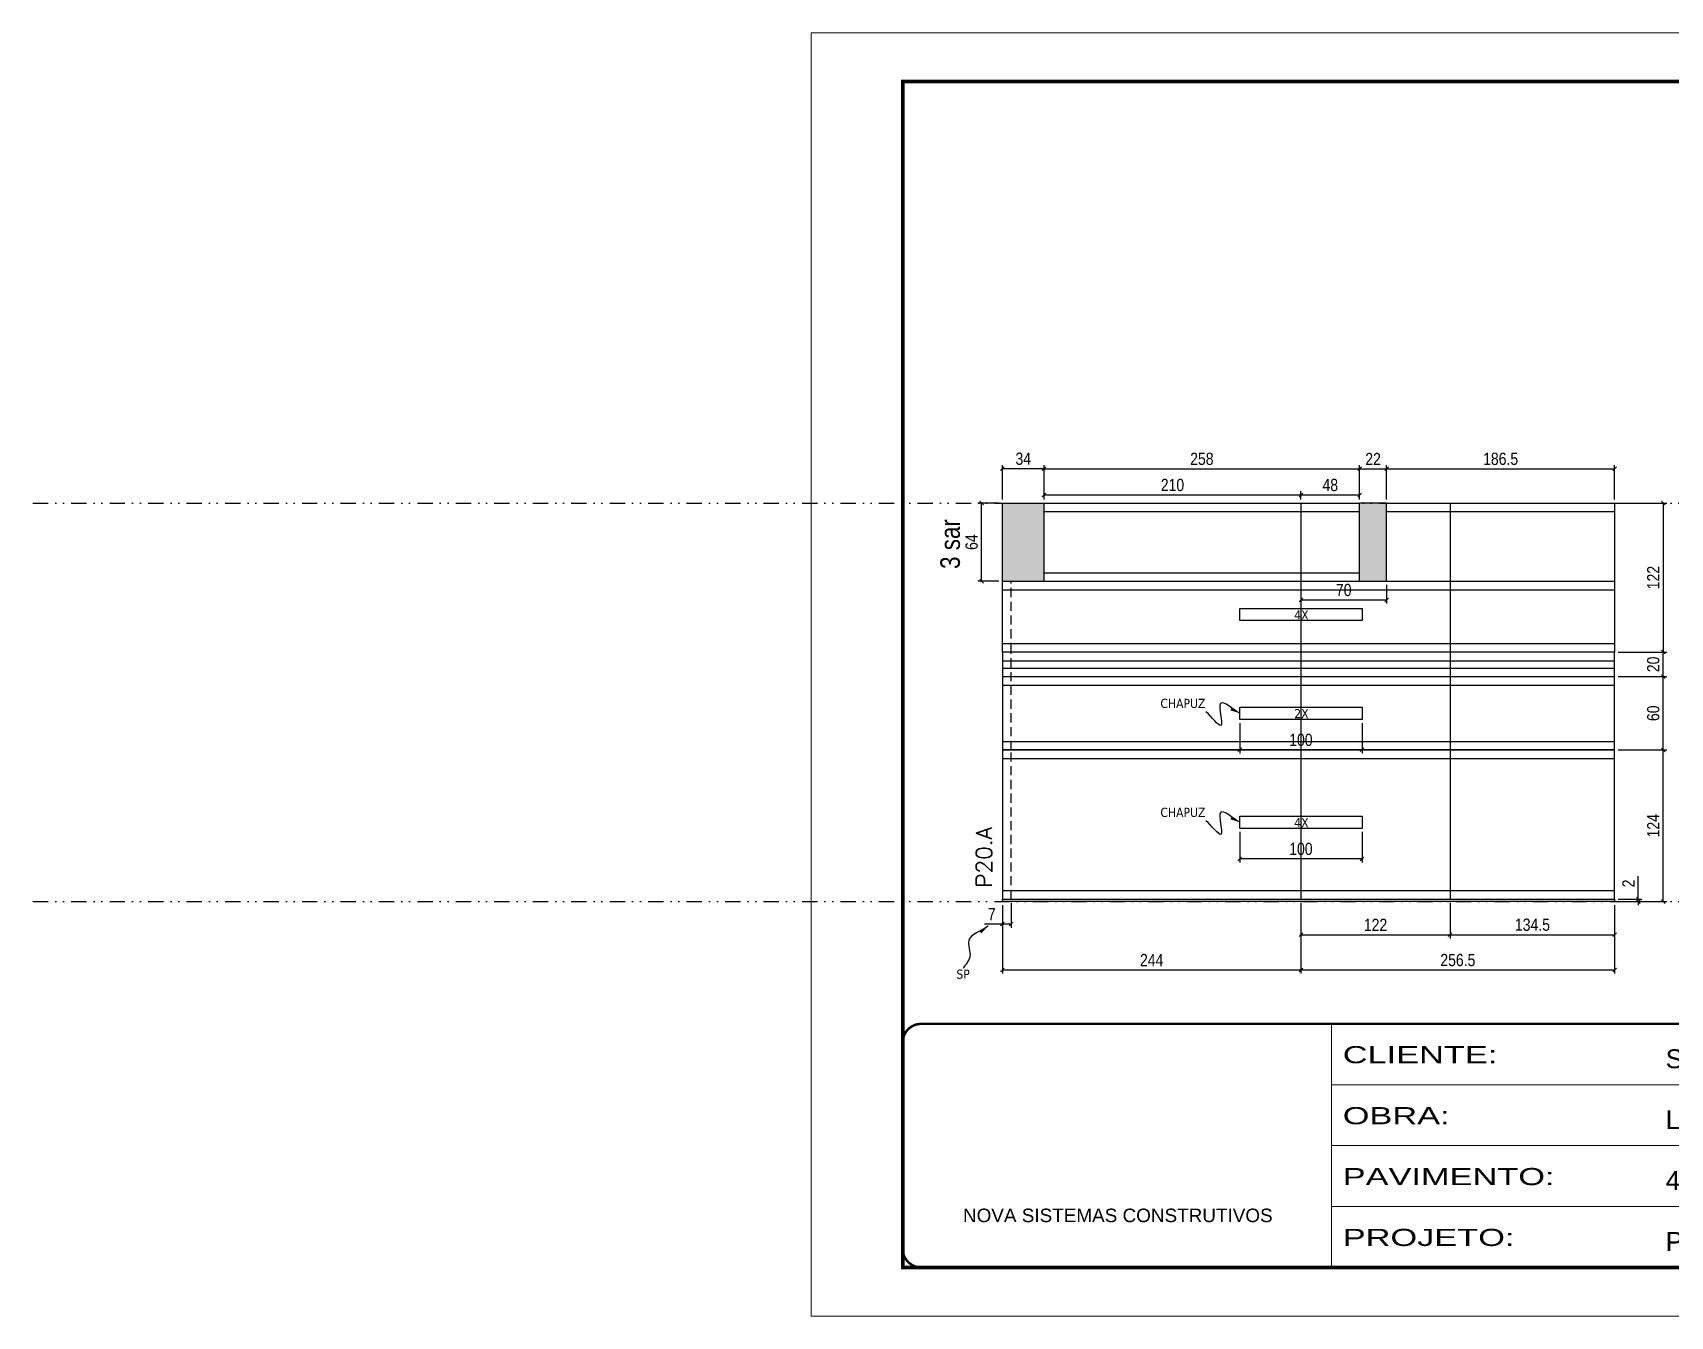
# Model space of a CAD drawing. Header units: millimetres. Extents: x 13777 to 27878, y -21631 to 6985.
# Drawn here: x 13777 to 15116, y -3254 to -2204 of the extents above; entities that cross this region are included whole.
import ezdxf

# ---------------------------------------------------------------- set-up
doc = ezdxf.new("R2010")
doc.units = ezdxf.units.MM
for name, pattern in [('CONTINUO', [0]), ('DASHED', [0.75, 0.5, -0.25]), ('DIVIDE2', [0.625, 0.25, -0.125, 0, -0.125, 0, -0.125]), ('HIDDEN', [0.375, 0.25, -0.125])]:
    doc.linetypes.add(name, pattern=pattern)
for name, color, linetype in [('COTA', 241, 'Continuous'), ('NOMENCLATURA', 7, 'Continuous'), ('Nível', 160, 'Continuous'), ('Painéis', 200, 'Continuous'), ('Romaneio', 10, 'Continuous'), ('SARR_2.2x10', 60, 'Continuous'), ('SARR_2.2x7', 40, 'Continuous'), ('Sarrafo de Pressão', 42, 'HIDDEN'), ('texto', 7, 'Continuous')]:
    doc.layers.add(name, color=color, linetype=linetype)
for name, color, linetype, lineweight in [('Folhas', 255, 'Continuous', 9), ('SARRAFO DE PRESSAO', 251, 'DASHED', 9), ('Texto Seção', 7, 'Continuous', 15)]:
    doc.layers.add(name, color=color, linetype=linetype, lineweight=lineweight)
doc.styles.add('ARIAL', font='arial.ttf')
doc.styles.add('ARIAL_NARROW', font='ARIALN.TTF', dxfattribs={"height": 0.2})
doc.styles.add('COTA TECNICA', font='techl___.ttf', dxfattribs={"height": 10})
doc.styles.add('COTA TECNICA-50', font='techl___.ttf', dxfattribs={"height": 10})
doc.styles.add('REGUA-120', font='ROMANS.shx', dxfattribs={"height": 15})
doc.styles.get("Standard").update_dxf_attribs({"font": 'arial.ttf'})
doc.styles.add('Tecnologia', font='')
doc.styles.get('Tecnologia').set_extended_font_data('Forgotten Futurist')
doc.dimstyles.new('COTA PAINEL-50', dxfattribs={"dimtxt": 10, "dimasz": 3, "dimexe": 3, "dimexo": 3, "dimgap": 3, "dimtad": 1, "dimdec": 1, "dimzin": 12, "dimdsep": 46, "dimtxsty": 'COTA TECNICA-50', "dimblk1": 'OBLIQUE', "dimblk2": 'OBLIQUE', "dimsah": 1, "dimcen": 0.9, "dimclrd": 4, "dimclre": 4, "dimclrt": 240, "dimadec": 1, "dimazin": 3, "dimtfac": 1, "dimtdec": 1, "dimtmove": 0, "dimatfit": 3, "dimfxl": 1, "dimtolj": 1, "dimtzin": 12, "dimarcsym": 0})
doc.dimstyles.new('PAINEL', dxfattribs={"dimtxt": 10, "dimasz": 3, "dimexe": 3, "dimexo": 3, "dimgap": 3, "dimtad": 1, "dimdec": 1, "dimzin": 12, "dimdsep": 46, "dimtxsty": 'COTA TECNICA', "dimblk1": 'OBLIQUE', "dimblk2": 'OBLIQUE', "dimsah": 1, "dimcen": 0.9, "dimclrd": 4, "dimclre": 4, "dimclrt": 240, "dimadec": 1, "dimazin": 3, "dimtfac": 1, "dimtdec": 1, "dimtmove": 0, "dimatfit": 3, "dimfxl": 1, "dimtolj": 1, "dimtzin": 12, "dimarcsym": 0})
doc.dimstyles.get("Standard").update_dxf_attribs({"dimtxt": 0.18, "dimasz": 0.18, "dimexe": 0.18, "dimexo": 0.0625, "dimgap": 0.09, "dimtad": 0, "dimtih": 1, "dimtoh": 1, "dimdec": 4, "dimzin": 0, "dimdsep": 46, "dimtxsty": 'Standard', "dimcen": 0.09, "dimadec": 0, "dimazin": 0, "dimtfac": 1, "dimtdec": 4, "dimtofl": 0, "dimtmove": 0, "dimatfit": 3, "dimfxl": 1, "dimtolj": 1, "dimtzin": 0, "dimarcsym": 0})

# ---------------------------------------------------------------- blocks, each defined once
blk = doc.blocks.new('9999999999')
at = {"color": 30, "linetype": 'CONTINUO'}
for p, q in [((98564.6, 34230.2), (98564.6, 34429.4)), ((98564.6, 34379.6), (99584, 34379.6)), ((98564.6, 34329.8), (99488, 34329.8)), ((99584, 34329.8), (99488, 34329.8)), ((99488, 34329.8), (99488, 34230.2)), ((98564.6, 34280), (99488, 34280))]:
    blk.add_line(p, q, dxfattribs=at)
at = {"color": 30, "linetype": 'CONTINUO', "const_width": 2}
blk.add_lwpolyline([(99584, 34230.2), (99584, 34414.4, 0.414214), (99569, 34429.4), (98229, 34429.4, 0.414214), (98214, 34414.4), (98214, 34245.2, 0.414214), (98229, 34230.2), (99584, 34230.2)], format="xyb", dxfattribs=at)
at = {"layer": 'Folhas'}
blk.add_lwpolyline([(98139, 34190.2), (99624, 34190.2), (99624, 35240.2), (98139, 35240.2)], close=True, dxfattribs=at)
at = {"layer": 'Folhas', "color": 30, "const_width": 3}
blk.add_lwpolyline([(98214, 34230.2), (99584, 34230.2), (99584, 35200.2), (98214, 35200.2)], close=True, dxfattribs=at)
at = {"color": 7, "linetype": 'Continuous', "ltscale": 5, "style": 'ARIAL'}
for s, height, p in [('SKR', 15.48, (98837.7, 34393.1)), ('LEAF LOEFGREN', 15.483, (98837.7, 34343.3)), ('4° SUBSOLO', 15.48, (98837.7, 34293.5)), ('NOVA SISTEMAS CONSTRUTIVOS', 11.059, (98263.2, 34267.2)), ('PILARES', 15.48, (98837.7, 34243.7))]:
    blk.add_text(s, height=height, dxfattribs=at).set_placement(p)
at = {"layer": 'Folhas', "color": 7, "style": 'Tecnologia', "width": 1.5}
for s, p in [('CLIENTE:', (98573.7, 34397.2)), ('OBRA:', (98573.7, 34347.3)), ('PAVIMENTO:', (98573.7, 34297.5)), ('PROJETO:', (98573.7, 34247.7))]:
    blk.add_text(s, height=14, dxfattribs=at).set_placement(p)
blk = doc.blocks.new('_Oblique')
at = {"color": 0, "linetype": 'ByBlock', "lineweight": -2}
blk.add_line((-0.5, -0.5), (0.5, 0.5), dxfattribs=at)
blk = doc.blocks.new('*D819')
at = {"layer": 'COTA', "color": 4, "lineweight": -2, "transparency": 16777216}
for p, q in [((14570, -2917.6), (14570, -2936.1)), ((14577, -2915.6), (14577, -2936.1)), ((14570, -2933.1), (14555.3, -2933.1)), ((14577, -2933.1), (14570, -2933.1))]:
    blk.add_line(p, q, dxfattribs=at)
at = {"layer": 'Defpoints', "color": 0, "transparency": 16777216}
for p in [(14570, -2914.6), (14577, -2912.6), (14570, -2933.1)]:
    blk.add_point(p, dxfattribs=at)
at = {"layer": 'COTA', "color": 4, "lineweight": -2, "transparency": 16777216, "xscale": 3, "yscale": 3, "zscale": 3, "rotation": 180}
blk.add_blockref('_Oblique', (14570, -2933.1), dxfattribs=at)
at = {"layer": 'COTA', "color": 4, "lineweight": -2, "transparency": 16777216, "xscale": 3, "yscale": 3, "zscale": 3}
blk.add_blockref('_Oblique', (14577, -2933.1), dxfattribs=at)
at = {"layer": 'COTA', "color": 240, "transparency": 16777216, "insert": (14561.2, -2925), "char_height": 10, "attachment_point": 5, "style": 'COTA TECNICA-50'}
blk.add_mtext('\\A1;7', dxfattribs=at)
blk = doc.blocks.new('*D820')
at = {"layer": 'Defpoints', "color": 0, "linetype": 'ByBlock', "transparency": 16777216}
for p in [(15070.5, -2790.6), (15110.2, -2790.6), (15070.5, -2914.6)]:
    blk.add_point(p, dxfattribs=at)
at = {"layer": 'Romaneio', "color": 4, "linetype": 'ByBlock', "lineweight": -2, "transparency": 16777216}
for p, q in [((15073.5, -2790.6), (15113.2, -2790.6)), ((15110.2, -2914.6), (15110.2, -2790.6)), ((15073.5, -2914.6), (15113.2, -2914.6))]:
    blk.add_line(p, q, dxfattribs=at)
at = {"layer": 'Romaneio', "color": 4, "linetype": 'ByBlock', "lineweight": -2, "transparency": 16777216, "xscale": 3, "yscale": 3, "zscale": 3}
for p, rotation in [((15110.2, -2790.6), 90), ((15110.2, -2914.6), 270)]:
    blk.add_blockref('_Oblique', p, dxfattribs=dict(at, rotation=rotation))
at = {"layer": 'Romaneio', "color": 240, "linetype": 'ByBlock', "transparency": 16777216, "insert": (15102.1, -2852.6), "char_height": 10, "attachment_point": 5, "rotation": 90, "style": 'COTA TECNICA'}
blk.add_mtext('\\A1;124', dxfattribs=at)
blk = doc.blocks.new('*D821')
at = {"layer": 'Defpoints', "color": 0, "linetype": 'ByBlock', "transparency": 16777216}
for p in [(15070.5, -2790.6), (15110.2, -2790.6), (15070.5, -2914.6)]:
    blk.add_point(p, dxfattribs=at)
at = {"layer": 'Romaneio', "color": 4, "linetype": 'ByBlock', "lineweight": -2, "transparency": 16777216}
for p, q in [((15073.5, -2790.6), (15113.2, -2790.6)), ((15110.2, -2914.6), (15110.2, -2790.6)), ((15073.5, -2914.6), (15113.2, -2914.6))]:
    blk.add_line(p, q, dxfattribs=at)
at = {"layer": 'Romaneio', "color": 4, "linetype": 'ByBlock', "lineweight": -2, "transparency": 16777216, "xscale": 3, "yscale": 3, "zscale": 3}
for p, rotation in [((15110.2, -2790.6), 90), ((15110.2, -2914.6), 270)]:
    blk.add_blockref('_Oblique', p, dxfattribs=dict(at, rotation=rotation))
at = {"layer": 'Romaneio', "color": 240, "linetype": 'ByBlock', "transparency": 16777216, "insert": (15102.1, -2852.6), "char_height": 10, "attachment_point": 5, "rotation": 90, "style": 'COTA TECNICA'}
blk.add_mtext('\\A1;124', dxfattribs=at)
blk = doc.blocks.new('*D822')
at = {"layer": 'COTA', "color": 4, "lineweight": -2, "transparency": 16777216}
for p, q in [((15073.5, -2730.6), (15113.2, -2730.6)), ((15110.2, -2790.6), (15110.2, -2730.6)), ((15073.5, -2790.6), (15113.2, -2790.6))]:
    blk.add_line(p, q, dxfattribs=at)
at = {"layer": 'Defpoints', "color": 0, "transparency": 16777216}
for p in [(15070.5, -2730.6), (15110.2, -2730.6), (15070.5, -2790.6)]:
    blk.add_point(p, dxfattribs=at)
at = {"layer": 'COTA', "color": 4, "lineweight": -2, "transparency": 16777216, "xscale": 3, "yscale": 3, "zscale": 3}
for p, rotation in [((15110.2, -2730.6), 90), ((15110.2, -2790.6), 270)]:
    blk.add_blockref('_Oblique', p, dxfattribs=dict(at, rotation=rotation))
at = {"layer": 'COTA', "color": 240, "transparency": 16777216, "insert": (15102.1, -2760.6), "char_height": 10, "attachment_point": 5, "rotation": 90, "style": 'COTA TECNICA-50'}
blk.add_mtext('\\A1;60', dxfattribs=at)
blk = doc.blocks.new('*D823')
at = {"layer": 'COTA', "color": 4, "lineweight": -2, "transparency": 16777216}
for p, q in [((15089.8, -2912.6), (15089.8, -2893.8)), ((15073.5, -2912.6), (15092.8, -2912.6)), ((15073.5, -2914.6), (15092.8, -2914.6)), ((15089.8, -2914.6), (15089.8, -2912.6)), ((15089.8, -2914.6), (15089.8, -2917.6))]:
    blk.add_line(p, q, dxfattribs=at)
at = {"layer": 'Defpoints', "color": 0, "transparency": 16777216}
for p in [(15070.5, -2912.6), (15070.5, -2914.6), (15089.8, -2914.6)]:
    blk.add_point(p, dxfattribs=at)
at = {"layer": 'COTA', "color": 4, "lineweight": -2, "transparency": 16777216, "xscale": 3, "yscale": 3, "zscale": 3}
for p, rotation in [((15089.8, -2912.6), 270), ((15089.8, -2914.6), 90)]:
    blk.add_blockref('_Oblique', p, dxfattribs=dict(at, rotation=rotation))
at = {"layer": 'COTA', "color": 240, "transparency": 16777216, "insert": (15081.8, -2899.8), "char_height": 10, "attachment_point": 5, "rotation": 90, "style": 'COTA TECNICA-50'}
blk.add_mtext('\\A1;2', dxfattribs=at)
blk = doc.blocks.new('*D827')
at = {"layer": 'COTA', "color": 4, "lineweight": -2, "transparency": 16777216}
for p, q in [((14570, -2917.6), (14570, -2973.6)), ((14814, -2915.6), (14814, -2973.6)), ((14570, -2970.6), (14814, -2970.6))]:
    blk.add_line(p, q, dxfattribs=at)
at = {"layer": 'Defpoints', "color": 0, "transparency": 16777216}
for p in [(14570, -2914.6), (14814, -2912.6), (14814, -2970.6)]:
    blk.add_point(p, dxfattribs=at)
at = {"layer": 'COTA', "color": 4, "lineweight": -2, "transparency": 16777216, "xscale": 3, "yscale": 3, "zscale": 3, "rotation": 180}
blk.add_blockref('_Oblique', (14570, -2970.6), dxfattribs=at)
at = {"layer": 'COTA', "color": 4, "lineweight": -2, "transparency": 16777216, "xscale": 3, "yscale": 3, "zscale": 3}
blk.add_blockref('_Oblique', (14814, -2970.6), dxfattribs=at)
at = {"layer": 'COTA', "color": 240, "transparency": 16777216, "insert": (14692, -2962.5), "char_height": 10, "attachment_point": 5, "style": 'COTA TECNICA-50'}
blk.add_mtext('\\A1;244', dxfattribs=at)
blk = doc.blocks.new('*D828')
at = {"layer": 'COTA', "color": 4, "lineweight": -2, "transparency": 16777216}
for p, q in [((14814, -2915.6), (14814, -2973.6)), ((15070.5, -2917.6), (15070.5, -2973.6)), ((14814, -2970.6), (15070.5, -2970.6))]:
    blk.add_line(p, q, dxfattribs=at)
at = {"layer": 'Defpoints', "color": 0, "transparency": 16777216}
for p in [(14814, -2912.6), (15070.5, -2914.6), (15070.5, -2970.6)]:
    blk.add_point(p, dxfattribs=at)
at = {"layer": 'COTA', "color": 4, "lineweight": -2, "transparency": 16777216, "xscale": 3, "yscale": 3, "zscale": 3, "rotation": 180}
blk.add_blockref('_Oblique', (14814, -2970.6), dxfattribs=at)
at = {"layer": 'COTA', "color": 4, "lineweight": -2, "transparency": 16777216, "xscale": 3, "yscale": 3, "zscale": 3}
blk.add_blockref('_Oblique', (15070.5, -2970.6), dxfattribs=at)
at = {"layer": 'COTA', "color": 240, "transparency": 16777216, "insert": (14942.3, -2962.5), "char_height": 10, "attachment_point": 5, "style": 'COTA TECNICA-50'}
blk.add_mtext('\\A1;256.5', dxfattribs=at)
blk = doc.blocks.new('*D829')
at = {"layer": 'COTA', "color": 4, "linetype": 'ByBlock', "lineweight": -2, "transparency": 16777216}
for p, q in [((14764, -2857.7), (14764, -2882.7)), ((14864, -2857.7), (14864, -2882.7)), ((14864, -2879.7), (14764, -2879.7))]:
    blk.add_line(p, q, dxfattribs=at)
at = {"layer": 'Defpoints', "color": 0, "linetype": 'ByBlock', "transparency": 16777216}
for p in [(14764, -2854.7), (14864, -2854.7), (14764, -2879.7)]:
    blk.add_point(p, dxfattribs=at)
at = {"layer": 'COTA', "color": 4, "linetype": 'ByBlock', "lineweight": -2, "transparency": 16777216, "xscale": 3, "yscale": 3, "zscale": 3, "rotation": 180}
blk.add_blockref('_Oblique', (14764, -2879.7), dxfattribs=at)
at = {"layer": 'COTA', "color": 4, "linetype": 'ByBlock', "lineweight": -2, "transparency": 16777216, "xscale": 3, "yscale": 3, "zscale": 3}
blk.add_blockref('_Oblique', (14864, -2879.7), dxfattribs=at)
at = {"layer": 'COTA', "color": 240, "linetype": 'ByBlock', "transparency": 16777216, "insert": (14814, -2871.6), "char_height": 10, "attachment_point": 5, "style": 'COTA TECNICA'}
blk.add_mtext('\\A1;100', dxfattribs=at)
blk = doc.blocks.new('*D824')
at = {"layer": 'COTA', "color": 4, "lineweight": -2, "transparency": 16777216}
for p, q in [((15073.5, -2588.6), (15113.2, -2588.6)), ((15110.2, -2588.6), (15110.2, -2710.6)), ((15073.5, -2710.6), (15113.2, -2710.6))]:
    blk.add_line(p, q, dxfattribs=at)
at = {"layer": 'Defpoints', "color": 0, "transparency": 16777216}
for p in [(15070.5, -2588.6), (15070.5, -2710.6), (15110.2, -2710.6)]:
    blk.add_point(p, dxfattribs=at)
at = {"layer": 'COTA', "color": 4, "lineweight": -2, "transparency": 16777216, "xscale": 3, "yscale": 3, "zscale": 3}
for p, rotation in [((15110.2, -2588.6), 90), ((15110.2, -2710.6), 270)]:
    blk.add_blockref('_Oblique', p, dxfattribs=dict(at, rotation=rotation))
at = {"layer": 'COTA', "color": 240, "transparency": 16777216, "insert": (15102.1, -2649.6), "char_height": 10, "attachment_point": 5, "rotation": 90, "style": 'COTA TECNICA'}
blk.add_mtext('\\A1;122', dxfattribs=at)
blk = doc.blocks.new('*D825')
at = {"layer": 'COTA', "color": 4, "lineweight": -2, "transparency": 16777216}
for p, q in [((15073.5, -2710.6), (15113.2, -2710.6)), ((15110.2, -2730.6), (15110.2, -2710.6)), ((15073.5, -2730.6), (15113.2, -2730.6))]:
    blk.add_line(p, q, dxfattribs=at)
at = {"layer": 'Defpoints', "color": 0, "transparency": 16777216}
for p in [(15070.5, -2710.6), (15110.2, -2710.6), (15070.5, -2730.6)]:
    blk.add_point(p, dxfattribs=at)
at = {"layer": 'COTA', "color": 4, "lineweight": -2, "transparency": 16777216, "xscale": 3, "yscale": 3, "zscale": 3}
for p, rotation in [((15110.2, -2710.6), 90), ((15110.2, -2730.6), 270)]:
    blk.add_blockref('_Oblique', p, dxfattribs=dict(at, rotation=rotation))
at = {"layer": 'COTA', "color": 240, "transparency": 16777216, "insert": (15102.1, -2720.6), "char_height": 10, "attachment_point": 5, "rotation": 90, "style": 'COTA TECNICA'}
blk.add_mtext('\\A1;20', dxfattribs=at)
blk = doc.blocks.new('*D826')
at = {"layer": 'COTA', "color": 4, "linetype": 'ByBlock', "lineweight": -2, "transparency": 16777216}
for p, q in [((14764, -2768.6), (14764, -2793.5)), ((14864, -2768.6), (14864, -2793.5)), ((14864, -2790.5), (14764, -2790.5))]:
    blk.add_line(p, q, dxfattribs=at)
at = {"layer": 'Defpoints', "color": 0, "linetype": 'ByBlock', "transparency": 16777216}
for p in [(14764, -2765.6), (14864, -2765.6), (14764, -2790.5)]:
    blk.add_point(p, dxfattribs=at)
at = {"layer": 'COTA', "color": 4, "linetype": 'ByBlock', "lineweight": -2, "transparency": 16777216, "xscale": 3, "yscale": 3, "zscale": 3, "rotation": 180}
blk.add_blockref('_Oblique', (14764, -2790.5), dxfattribs=at)
at = {"layer": 'COTA', "color": 4, "linetype": 'ByBlock', "lineweight": -2, "transparency": 16777216, "xscale": 3, "yscale": 3, "zscale": 3}
blk.add_blockref('_Oblique', (14864, -2790.5), dxfattribs=at)
at = {"layer": 'COTA', "color": 240, "linetype": 'ByBlock', "transparency": 16777216, "insert": (14814, -2782.4), "char_height": 10, "attachment_point": 5, "style": 'COTA TECNICA'}
blk.add_mtext('\\A1;100', dxfattribs=at)
blk = doc.blocks.new('*D830')
at = {"layer": 'COTA', "color": 4, "lineweight": -2, "transparency": 16777216}
for p, q in [((14814, -2915.6), (14814, -2944.8)), ((14936, -2915.6), (14936, -2944.8)), ((14814, -2941.8), (14936, -2941.8))]:
    blk.add_line(p, q, dxfattribs=at)
at = {"layer": 'Defpoints', "color": 0, "transparency": 16777216}
for p in [(14814, -2912.6), (14936, -2912.6), (14936, -2941.8)]:
    blk.add_point(p, dxfattribs=at)
at = {"layer": 'COTA', "color": 4, "lineweight": -2, "transparency": 16777216, "xscale": 3, "yscale": 3, "zscale": 3, "rotation": 180}
blk.add_blockref('_Oblique', (14814, -2941.8), dxfattribs=at)
at = {"layer": 'COTA', "color": 4, "lineweight": -2, "transparency": 16777216, "xscale": 3, "yscale": 3, "zscale": 3}
blk.add_blockref('_Oblique', (14936, -2941.8), dxfattribs=at)
at = {"layer": 'COTA', "color": 240, "transparency": 16777216, "insert": (14875, -2933.7), "char_height": 10, "attachment_point": 5, "style": 'COTA TECNICA'}
blk.add_mtext('\\A1;122', dxfattribs=at)
blk = doc.blocks.new('*D831')
at = {"layer": 'COTA', "color": 4, "lineweight": -2, "transparency": 16777216}
for p, q in [((14936, -2915.6), (14936, -2944.8)), ((15070.5, -2917.6), (15070.5, -2944.8)), ((14936, -2941.8), (15070.5, -2941.8))]:
    blk.add_line(p, q, dxfattribs=at)
at = {"layer": 'Defpoints', "color": 0, "transparency": 16777216}
for p in [(14936, -2912.6), (15070.5, -2914.6), (15070.5, -2941.8)]:
    blk.add_point(p, dxfattribs=at)
at = {"layer": 'COTA', "color": 4, "lineweight": -2, "transparency": 16777216, "xscale": 3, "yscale": 3, "zscale": 3, "rotation": 180}
blk.add_blockref('_Oblique', (14936, -2941.8), dxfattribs=at)
at = {"layer": 'COTA', "color": 4, "lineweight": -2, "transparency": 16777216, "xscale": 3, "yscale": 3, "zscale": 3}
blk.add_blockref('_Oblique', (15070.5, -2941.8), dxfattribs=at)
at = {"layer": 'COTA', "color": 240, "transparency": 16777216, "insert": (15003.3, -2933.6), "char_height": 10, "attachment_point": 5, "style": 'COTA TECNICA'}
blk.add_mtext('\\A1;134.5', dxfattribs=at)
blk = doc.blocks.new('*D832')
at = {"layer": 'COTA', "color": 4, "lineweight": -2, "transparency": 16777216}
for p, q in [((14567, -2588.6), (14549.9, -2588.6)), ((14552.9, -2652.6), (14552.9, -2588.6)), ((14567, -2652.6), (14549.9, -2652.6))]:
    blk.add_line(p, q, dxfattribs=at)
at = {"layer": 'Defpoints', "color": 0, "transparency": 16777216}
for p in [(14552.9, -2588.6), (14570, -2588.6), (14570, -2652.6)]:
    blk.add_point(p, dxfattribs=at)
at = {"layer": 'COTA', "color": 4, "lineweight": -2, "transparency": 16777216, "xscale": 3, "yscale": 3, "zscale": 3}
for p, rotation in [((14552.9, -2588.6), 90), ((14552.9, -2652.6), 270)]:
    blk.add_blockref('_Oblique', p, dxfattribs=dict(at, rotation=rotation))
at = {"layer": 'COTA', "color": 240, "transparency": 16777216, "insert": (14544.8, -2620.6), "char_height": 10, "attachment_point": 5, "rotation": 90, "style": 'COTA TECNICA'}
blk.add_mtext('\\A1;64', dxfattribs=at)
blk = doc.blocks.new('*D833')
at = {"layer": 'COTA', "color": 4, "lineweight": -2, "transparency": 16777216}
for p, q in [((14570, -2585.6), (14570, -2557.6)), ((14604, -2560.6), (14570, -2560.6)), ((14604, -2585.6), (14604, -2557.6))]:
    blk.add_line(p, q, dxfattribs=at)
at = {"layer": 'Defpoints', "color": 0, "transparency": 16777216}
for p in [(14570, -2560.6), (14570, -2588.6), (14604, -2588.6)]:
    blk.add_point(p, dxfattribs=at)
at = {"layer": 'COTA', "color": 4, "lineweight": -2, "transparency": 16777216, "xscale": 3, "yscale": 3, "zscale": 3, "rotation": 180}
blk.add_blockref('_Oblique', (14570, -2560.6), dxfattribs=at)
at = {"layer": 'COTA', "color": 4, "lineweight": -2, "transparency": 16777216, "xscale": 3, "yscale": 3, "zscale": 3}
blk.add_blockref('_Oblique', (14604, -2560.6), dxfattribs=at)
at = {"layer": 'COTA', "color": 240, "transparency": 16777216, "insert": (14587, -2552.4), "char_height": 10, "attachment_point": 5, "style": 'COTA TECNICA'}
blk.add_mtext('\\A1;34', dxfattribs=at)
blk = doc.blocks.new('*D834')
at = {"layer": 'COTA', "color": 4, "lineweight": -2, "transparency": 16777216}
for p, q in [((14604, -2585.6), (14604, -2557.6)), ((14604, -2560.6), (14862, -2560.6)), ((14862, -2585.6), (14862, -2557.6))]:
    blk.add_line(p, q, dxfattribs=at)
at = {"layer": 'Defpoints', "color": 0, "transparency": 16777216}
for p in [(14862, -2560.6), (14604, -2588.6), (14862, -2588.6)]:
    blk.add_point(p, dxfattribs=at)
at = {"layer": 'COTA', "color": 4, "lineweight": -2, "transparency": 16777216, "xscale": 3, "yscale": 3, "zscale": 3, "rotation": 180}
blk.add_blockref('_Oblique', (14604, -2560.6), dxfattribs=at)
at = {"layer": 'COTA', "color": 4, "lineweight": -2, "transparency": 16777216, "xscale": 3, "yscale": 3, "zscale": 3}
blk.add_blockref('_Oblique', (14862, -2560.6), dxfattribs=at)
at = {"layer": 'COTA', "color": 240, "transparency": 16777216, "insert": (14733, -2552.5), "char_height": 10, "attachment_point": 5, "style": 'COTA TECNICA'}
blk.add_mtext('\\A1;258', dxfattribs=at)
blk = doc.blocks.new('*D835')
at = {"layer": 'COTA', "color": 4, "lineweight": -2, "transparency": 16777216}
for p, q in [((14862, -2585.6), (14862, -2557.6)), ((14862, -2560.6), (14884, -2560.6)), ((14884, -2585.6), (14884, -2557.6))]:
    blk.add_line(p, q, dxfattribs=at)
at = {"layer": 'Defpoints', "color": 0, "transparency": 16777216}
for p in [(14884, -2560.6), (14862, -2588.6), (14884, -2588.6)]:
    blk.add_point(p, dxfattribs=at)
at = {"layer": 'COTA', "color": 4, "lineweight": -2, "transparency": 16777216, "xscale": 3, "yscale": 3, "zscale": 3, "rotation": 180}
blk.add_blockref('_Oblique', (14862, -2560.6), dxfattribs=at)
at = {"layer": 'COTA', "color": 4, "lineweight": -2, "transparency": 16777216, "xscale": 3, "yscale": 3, "zscale": 3}
blk.add_blockref('_Oblique', (14884, -2560.6), dxfattribs=at)
at = {"layer": 'COTA', "color": 240, "transparency": 16777216, "insert": (14873, -2552.6), "char_height": 10, "attachment_point": 5, "style": 'COTA TECNICA'}
blk.add_mtext('\\A1;22', dxfattribs=at)
blk = doc.blocks.new('*D836')
at = {"layer": 'COTA', "color": 4, "lineweight": -2, "transparency": 16777216}
for p, q in [((14604, -2585.6), (14604, -2579)), ((14604, -2582), (14814, -2582)), ((14814, -2585.6), (14814, -2579))]:
    blk.add_line(p, q, dxfattribs=at)
at = {"layer": 'Defpoints', "color": 0, "transparency": 16777216}
for p in [(14814, -2582), (14604, -2588.6), (14814, -2588.6)]:
    blk.add_point(p, dxfattribs=at)
at = {"layer": 'COTA', "color": 4, "lineweight": -2, "transparency": 16777216, "xscale": 3, "yscale": 3, "zscale": 3, "rotation": 180}
blk.add_blockref('_Oblique', (14604, -2582), dxfattribs=at)
at = {"layer": 'COTA', "color": 4, "lineweight": -2, "transparency": 16777216, "xscale": 3, "yscale": 3, "zscale": 3}
blk.add_blockref('_Oblique', (14814, -2582), dxfattribs=at)
at = {"layer": 'COTA', "color": 240, "transparency": 16777216, "insert": (14709, -2573.9), "char_height": 10, "attachment_point": 5, "style": 'COTA TECNICA'}
blk.add_mtext('\\A1;210', dxfattribs=at)
blk = doc.blocks.new('*D837')
at = {"layer": 'COTA', "color": 4, "lineweight": -2, "transparency": 16777216}
for p, q in [((14814, -2585.6), (14814, -2579)), ((14814, -2582), (14862, -2582)), ((14862, -2585.6), (14862, -2579))]:
    blk.add_line(p, q, dxfattribs=at)
at = {"layer": 'Defpoints', "color": 0, "transparency": 16777216}
for p in [(14862, -2582), (14814, -2588.6), (14862, -2588.6)]:
    blk.add_point(p, dxfattribs=at)
at = {"layer": 'COTA', "color": 4, "lineweight": -2, "transparency": 16777216, "xscale": 3, "yscale": 3, "zscale": 3, "rotation": 180}
blk.add_blockref('_Oblique', (14814, -2582), dxfattribs=at)
at = {"layer": 'COTA', "color": 4, "lineweight": -2, "transparency": 16777216, "xscale": 3, "yscale": 3, "zscale": 3}
blk.add_blockref('_Oblique', (14862, -2582), dxfattribs=at)
at = {"layer": 'COTA', "color": 240, "transparency": 16777216, "insert": (14838, -2573.9), "char_height": 10, "attachment_point": 5, "style": 'COTA TECNICA'}
blk.add_mtext('\\A1;48', dxfattribs=at)
blk = doc.blocks.new('*D838')
at = {"layer": 'COTA', "color": 4, "lineweight": -2, "transparency": 16777216}
for p, q in [((14884, -2585.6), (14884, -2557.6)), ((14884, -2560.6), (15070.5, -2560.6)), ((15070.5, -2585.6), (15070.5, -2557.6))]:
    blk.add_line(p, q, dxfattribs=at)
at = {"layer": 'Defpoints', "color": 0, "transparency": 16777216}
for p in [(15070.5, -2560.6), (14884, -2588.6), (15070.5, -2588.6)]:
    blk.add_point(p, dxfattribs=at)
at = {"layer": 'COTA', "color": 4, "lineweight": -2, "transparency": 16777216, "xscale": 3, "yscale": 3, "zscale": 3, "rotation": 180}
blk.add_blockref('_Oblique', (14884, -2560.6), dxfattribs=at)
at = {"layer": 'COTA', "color": 4, "lineweight": -2, "transparency": 16777216, "xscale": 3, "yscale": 3, "zscale": 3}
blk.add_blockref('_Oblique', (15070.5, -2560.6), dxfattribs=at)
at = {"layer": 'COTA', "color": 240, "transparency": 16777216, "insert": (14977.3, -2552.5), "char_height": 10, "attachment_point": 5, "style": 'COTA TECNICA'}
blk.add_mtext('\\A1;186.5', dxfattribs=at)
blk = doc.blocks.new('*D839')
at = {"layer": 'COTA', "color": 4, "lineweight": -2, "transparency": 16777216}
for p, q in [((14814, -2655.6), (14814, -2670.9)), ((14884, -2655.6), (14884, -2670.9)), ((14814, -2667.9), (14884, -2667.9))]:
    blk.add_line(p, q, dxfattribs=at)
at = {"layer": 'Defpoints', "color": 0, "transparency": 16777216}
for p in [(14814, -2652.6), (14884, -2652.6), (14884, -2667.9)]:
    blk.add_point(p, dxfattribs=at)
at = {"layer": 'COTA', "color": 4, "lineweight": -2, "transparency": 16777216, "xscale": 3, "yscale": 3, "zscale": 3, "rotation": 180}
blk.add_blockref('_Oblique', (14814, -2667.9), dxfattribs=at)
at = {"layer": 'COTA', "color": 4, "lineweight": -2, "transparency": 16777216, "xscale": 3, "yscale": 3, "zscale": 3}
blk.add_blockref('_Oblique', (14884, -2667.9), dxfattribs=at)
at = {"layer": 'COTA', "color": 240, "transparency": 16777216, "insert": (14849, -2659.8), "char_height": 10, "attachment_point": 5, "style": 'COTA TECNICA'}
blk.add_mtext('\\A1;70', dxfattribs=at)

msp = doc.modelspace()

# ---------------------------------------------------------------- hatches: boundary and pattern name
at = {"layer": 'COTA'}
h = msp.add_hatch(dxfattribs=at)
h.set_pattern_fill('AR-CONC', color=256, scale=0.03)
h.set_pattern_definition([(50, (-16.129, -10), (5.4655401, -0.4781726), [0.5715, -6.2865]), (355, (-16.129, -10), (-1.0573026, 5.7317054), [0.4572, -5.0292175]), (100.451445, (-15.6733, -10.04), (4.4082374, 5.2535326), [0.4857003, -5.3427073]), (46.1842, (-16.129, -8.476), (8.1323712, -1.2612698), [0.85725, -9.42975]), (96.63556, (-15.451, -8.581), (7.122124, 7.4227837), [0.7285507, -8.0140682]), (351.18415, (-16.129, -8.476), (7.122124, 7.4227837), [0.685799, -7.543792]), (21, (-15.367, -8.857), (4.5484317, -3.067956), [0.5715, -6.2865]), (326, (-15.367, -8.857), (1.8540609, 5.525639), [0.4572, -5.0292]), (71.451445, (-14.988, -9.1127), (6.4024926, 2.457683), [0.4857003, -5.3426981]), (37.5, (-16.1288, -10), (0.0926581, 2.53665117), [0, -4.96824, 0, -5.1054, 0, -5.04825]), (7.5, (-16.1288, -10), (2.00458988, 3.00541724), [0, -2.91084, 0, -4.85394, 0, -1.92405]), (327.5, (-17.828, -10), (4.06771786, -0.17186232), [0, -1.905, 0, -5.9436, 0, -7.8867]), (317.5, (-18.59, -10), (4.4438754, 0.7627947), [0, -2.4765, 0, -3.94716, 0, -5.6007])])
h.paths.add_polyline_path([(14604.02, -2588.59), (14570.02, -2588.59), (14570.02, -2652.59), (14604.02, -2652.59)])
h.paths.add_polyline_path([(14862.02, -2652.59), (14884.02, -2652.59), (14884.02, -2588.59), (14862.02, -2588.59)])

# ---------------------------------------------------------------- linework, layer by layer
for p, q in [((14570.02, -2652.59), (14570.02, -2588.59)), ((14570.02, -2588.59), (14604.02, -2588.59)), ((14884.02, -2588.59), (14862.02, -2588.59)), ((14884.02, -2652.59), (15070.52, -2652.59))]:
    msp.add_line(p, q, dxfattribs=at)
at = {"layer": 'Nível', "color": 4, "linetype": 'DIVIDE2', "ltscale": 50}
for p, q in [((13777.11, -2588.59), (21531.15, -2588.59)), ((13777.11, -2914.59), (21531.15, -2914.59))]:
    msp.add_line(p, q, dxfattribs=at)
at = {"layer": 'Painéis'}
for p, q in [((14604.02, -2588.59), (14862.02, -2588.59)), ((14604.02, -2652.59), (14604.02, -2588.59)), ((14814.02, -2588.59), (14814.02, -2912.59)), ((14862.02, -2652.59), (14862.02, -2588.59)), ((14884.02, -2652.59), (14884.02, -2588.59)), ((14884.02, -2588.59), (15070.52, -2588.59)), ((14936.02, -2588.59), (14936.02, -2912.59)), ((15070.52, -2588.59), (15070.52, -2710.59)), ((14570.02, -2710.59), (14570.02, -2652.59)), ((14570.02, -2652.59), (14884.02, -2652.59)), ((14570.02, -2730.59), (15070.52, -2730.59))]:
    msp.add_line(p, q, dxfattribs=at)
for points in [[(15070.52, -2710.59), (14570.02, -2710.59), (14570.02, -2790.59), (15070.52, -2790.59)], [(15070.52, -2790.59), (14570.02, -2790.59), (14570.02, -2912.59), (15070.52, -2912.59)], [(15070.52, -2914.59), (14570.02, -2914.59), (14570.02, -2912.59), (15070.52, -2912.59)]]:
    msp.add_lwpolyline(points, close=True, dxfattribs=at)
at = {"layer": 'SARR_2.2x10'}
for points in [[(14764.02, -2674.81), (14864.02, -2674.81), (14864.02, -2684.81), (14764.02, -2684.81)], [(14764.02, -2755.59), (14864.02, -2755.59), (14864.02, -2765.59), (14764.02, -2765.59)], [(14764.02, -2844.75), (14864.02, -2844.75), (14864.02, -2854.75), (14764.02, -2854.75)]]:
    msp.add_lwpolyline(points, close=True, dxfattribs=at)
at = {"layer": 'SARR_2.2x7'}
for p, q in [((14604.02, -2595.59), (14862.02, -2595.59)), ((14884.02, -2595.59), (15070.52, -2595.59)), ((14604.02, -2645.59), (14862.02, -2645.59)), ((14570.02, -2659.59), (14814.02, -2659.59)), ((14814.02, -2659.59), (15070.52, -2659.59)), ((14570.02, -2703.59), (14814.02, -2703.59)), ((14814.02, -2703.59), (15070.52, -2703.59)), ((14570.02, -2717.59), (14814.02, -2717.59)), ((14814.02, -2717.59), (15070.52, -2717.59)), ((14570.02, -2723.59), (14814.02, -2723.59)), ((14814.02, -2723.59), (15070.52, -2723.59)), ((14570.02, -2737.59), (14814.02, -2737.59)), ((14814.02, -2737.59), (15070.52, -2737.59)), ((14570.02, -2783.59), (14814.02, -2783.59)), ((14814.02, -2783.59), (15070.52, -2783.59)), ((14570.02, -2797.59), (14814.02, -2797.59)), ((14814.02, -2797.59), (15070.52, -2797.59)), ((14570.02, -2905.59), (14814.02, -2905.59)), ((14814.02, -2905.59), (15070.52, -2905.59))]:
    msp.add_line(p, q, dxfattribs=at)
at = {"layer": 'Sarrafo de Pressão', "ltscale": 30}
for p, q in [((14577.02, -2710.59), (14577.02, -2652.59)), ((14577.02, -2790.59), (14577.02, -2710.59)), ((14577.02, -2912.59), (14577.02, -2790.59))]:
    msp.add_line(p, q, dxfattribs=at)

# ---------------------------------------------------------------- block references
at = {"layer": 'SARRAFO DE PRESSAO', "color": 6, "linetype": 'ByBlock'}
msp.add_blockref('9999999999', (-83725.51, -37444.08), dxfattribs=at)

# ---------------------------------------------------------------- texts
at = {"layer": 'NOMENCLATURA', "style": 'ARIAL_NARROW'}
msp.add_text('3 sar', height=16, rotation=90, dxfattribs=at).set_placement((14535.18, -2642.52))
at = {"layer": 'texto', "color": 0, "char_height": 7.5, "attachment_point": 5}
for s, insert in [('{\\fTahoma|b0|i0|c0|p34;\\C4;4X}', (14814.41, -2680.1)), ('{\\fTahoma|b0|i0|c0|p34;\\C4;CHAPUZ}', (14717.47, -2752.58)), ('{\\fTahoma|b0|i0|c0|p34;\\C4;2X}', (14814.41, -2760.88)), ('{\\fTahoma|b0|i0|c0|p34;\\C4;CHAPUZ}', (14717.47, -2841.73)), ('{\\fTahoma|b0|i0|c0|p34;\\C4;4X}', (14814.41, -2850.04)), ('{\\fTahoma|b0|i0|c0|p34;\\C4;SP}', (14537.77, -2974.08))]:
    msp.add_mtext(s, dxfattribs=dict(at, insert=insert))
at = {"layer": 'Texto Seção', "insert": (14561.4, -2903.34), "char_height": 13, "width": 285.3299, "attachment_point": 7, "rotation": 90, "style": 'REGUA-120'}
msp.add_mtext('P20.A', dxfattribs=at)

# ---------------------------------------------------------------- dimensions: what is measured, and where the dimension line sits
at = {"layer": 'COTA'}
for base, p1, p2, dimstyle, picture, middle in [((14570.02, -2560.59), (14604.02, -2588.59), (14570.02, -2588.59), 'PAINEL', '*D833', (14587.02, -2552.38)), ((14862.02, -2560.59), (14604.02, -2588.59), (14862.02, -2588.59), 'PAINEL', '*D834', (14733.02, -2552.46)), ((14884.02, -2560.59), (14862.02, -2588.59), (14884.02, -2588.59), 'PAINEL', '*D835', (14873.02, -2552.59)), ((15070.52, -2560.59), (14884.02, -2588.59), (15070.52, -2588.59), 'PAINEL', '*D838', (14977.27, -2552.46)), ((14814.02, -2582.02), (14604.02, -2588.59), (14814.02, -2588.59), 'PAINEL', '*D836', (14709.02, -2573.92)), ((14884.02, -2667.94), (14814.02, -2652.59), (14884.02, -2652.59), 'PAINEL', '*D839', (14849.02, -2659.83)), ((14814.02, -2970.61), (14570.02, -2914.59), (14814.02, -2912.59), 'COTA PAINEL-50', '*D827', (14692.02, -2962.54)), ((15070.52, -2970.61), (14814.02, -2912.59), (15070.52, -2914.59), 'COTA PAINEL-50', '*D828', (14942.27, -2962.5)), ((14936.02, -2941.8), (14814.02, -2912.59), (14936.02, -2912.59), 'PAINEL', '*D830', (14875.02, -2933.74))]:
    dim = msp.add_linear_dim(base=base, p1=p1, p2=p2, dimstyle=dimstyle, dxfattribs=at)
    dim.commit()
    dim.dimension.update_dxf_attribs({"geometry": picture, "text_midpoint": middle})
for base, p1, p2, picture, middle in [((14862.02, -2582.02), (14814.02, -2588.59), (14862.02, -2588.59), '*D837', (14838.02, -2573.93)), ((15070.52, -2941.8), (14936.02, -2912.59), (15070.52, -2914.59), '*D831', (15003.27, -2933.58))]:
    dim = msp.add_linear_dim(base=base, p1=p1, p2=p2, dimstyle='PAINEL', override={"dimtmove": 1}, dxfattribs=at)
    dim.commit()
    dim.dimension.update_dxf_attribs({"geometry": picture, "text_midpoint": middle})
for base, p1, p2, angle, dimstyle, picture, middle in [((14552.92, -2588.59), (14570.02, -2652.59), (14570.02, -2588.59), 90, 'PAINEL', '*D832', (14544.82, -2620.59)), ((15110.16, -2710.59), (15070.52, -2588.59), (15070.52, -2710.59), 90, 'PAINEL', '*D824', (15102.1, -2649.59)), ((15110.16, -2730.59), (15070.52, -2790.59), (15070.52, -2730.59), 90, 'COTA PAINEL-50', '*D822', (15102.06, -2760.59)), ((14570.02, -2933.1), (14577.02, -2912.59), (14570.02, -2914.59), 180, 'COTA PAINEL-50', '*D819', (14561.15, -2925.03))]:
    dim = msp.add_linear_dim(base=base, p1=p1, p2=p2, angle=angle, dimstyle=dimstyle, dxfattribs=at)
    dim.commit()
    dim.dimension.update_dxf_attribs({"geometry": picture, "text_midpoint": middle})
for base, p1, p2, dimstyle, picture, middle in [((15110.16, -2710.59), (15070.52, -2730.59), (15070.52, -2710.59), 'PAINEL', '*D825', (15110.16, -2720.59)), ((15089.77, -2914.59), (15070.52, -2912.59), (15070.52, -2914.59), 'COTA PAINEL-50', '*D823', (15089.77, -2899.84))]:
    dim = msp.add_linear_dim(base=base, p1=p1, p2=p2, angle=90, dimstyle=dimstyle, dxfattribs=at)
    dim.commit()
    dim.dimension.update_dxf_attribs({"geometry": picture, "text_midpoint": middle, "dimtype": 160})
at = {"layer": 'COTA', "linetype": 'ByBlock'}
for base, p1, p2, picture, middle in [((14764.02, -2790.52), (14864.02, -2765.59), (14764.02, -2765.59), '*D826', (14814.02, -2782.42)), ((14764.02, -2879.67), (14864.02, -2854.75), (14764.02, -2854.75), '*D829', (14814.02, -2871.57))]:
    dim = msp.add_linear_dim(base=base, p1=p1, p2=p2, dimstyle='PAINEL', dxfattribs=at)
    dim.commit()
    dim.dimension.update_dxf_attribs({"geometry": picture, "text_midpoint": middle})
at = {"layer": 'Romaneio', "linetype": 'ByBlock'}
for picture in ['*D820', '*D821']:
    dim = msp.add_aligned_dim(p1=(15070.52, -2914.59), p2=(15070.52, -2790.59), distance=-39.64, dimstyle='PAINEL', dxfattribs=at)
    dim.commit()
    dim.dimension.update_dxf_attribs({"geometry": picture, "text_midpoint": (15102.08, -2852.59)})

# ---------------------------------------------------------------- leaders
at = {"layer": 'COTA', "path_type": 1}
for points in [[(14764.02, -2760.59), (14748.23, -2752.58), (14748.82, -2770.44), (14736.38, -2759.3)], [(14764.02, -2849.75), (14748.23, -2841.73), (14748.82, -2859.6), (14736.38, -2848.46)], [(14558.19, -2934.77), (14542.4, -2946.61), (14543.33, -2959.61), (14537.77, -2969.39)]]:
    msp.add_leader(points, dimstyle='Standard', override={"dimasz": 8}, dxfattribs=at)

doc.saveas('drawing.dxf')
